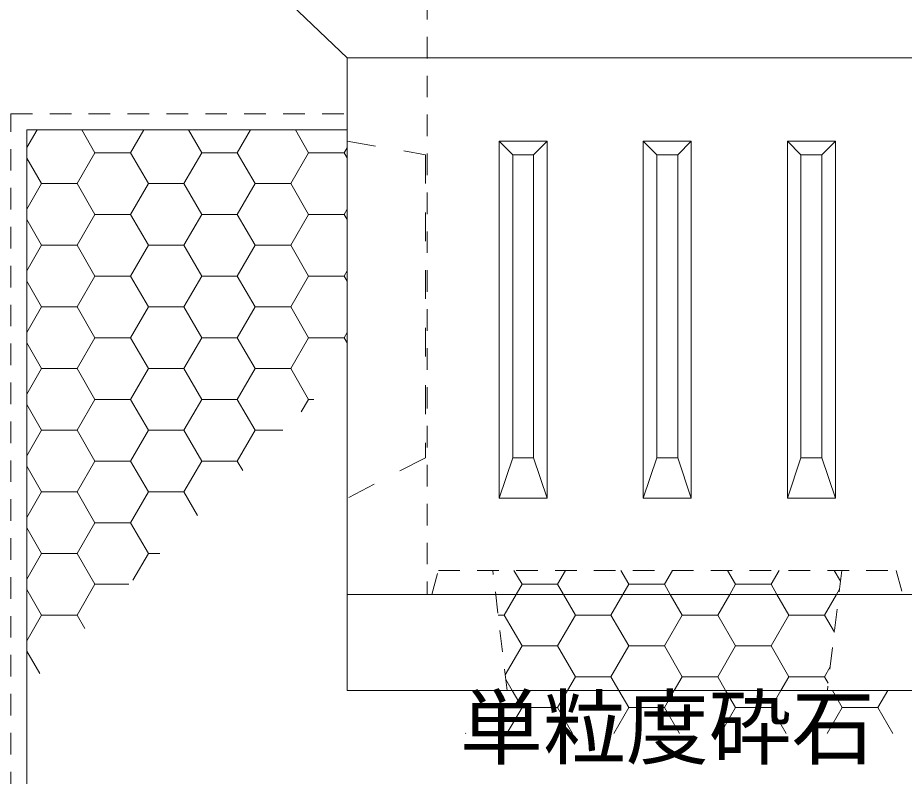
# Model space of a CAD drawing. Units: millimetres at full size; details may follow other scales. Extents: x 40781 to 122968, y -21714 to -2620.
# Drawn here: x 87796 to 88350, y -12226 to -11753 of the extents above; entities that cross this region are included whole.
import ezdxf
from ezdxf.enums import TextEntityAlignment as Align

# ---------------------------------------------------------------- set-up
doc = ezdxf.new("R2010")
doc.units = ezdxf.units.MM
doc.header["$LTSCALE"] = 18
doc.linetypes.add('USER2', pattern=[1.35, 0.75, -0.6])
doc.linetypes.add('USER3', pattern=[2, 1, -1])
for name, color, linetype, lineweight in [('0_2', 7, 'Continuous', 9), ('ハッチング', 7, 'Continuous', 5), ('本体', 2, 'Continuous', 13)]:
    doc.layers.add(name, color=color, linetype=linetype, lineweight=lineweight)
doc.styles.add('ＭＳ ゴシック', font='')
doc.styles.get('ＭＳ ゴシック').set_extended_font_data('MS Gothic')

msp = doc.modelspace()

# ---------------------------------------------------------------- linework, layer by layer
at = {"layer": '0_2', "linetype": 'USER3'}
for p, q in [((88001.74, -11829.91), (88050.74, -11838.36)), ((88050.74, -11838.36), (88050.74, -12027.53)), ((88050.74, -12027.53), (88001.74, -12052.87))]:
    msp.add_line(p, q, dxfattribs=at)
at = {"layer": '0_2'}
for p, q in [((88096.74, -11829.91), (88105.24, -11838.36)), ((88118.24, -11838.36), (88126.74, -11829.91)), ((88186.74, -11829.91), (88195.24, -11838.36)), ((88208.24, -11838.36), (88216.74, -11829.91)), ((88276.74, -11829.91), (88285.24, -11838.36)), ((88298.24, -11838.36), (88306.74, -11829.91)), ((88096.74, -12052.87), (88105.24, -12027.53)), ((88118.24, -12027.53), (88126.74, -12052.87)), ((88186.74, -12052.87), (88195.24, -12027.53)), ((88208.24, -12027.53), (88216.74, -12052.87)), ((88276.74, -12052.87), (88285.24, -12027.53)), ((88298.24, -12027.53), (88306.74, -12052.87))]:
    msp.add_line(p, q, dxfattribs=at)
for points in [[(88096.74, -11829.91), (88126.74, -11829.91), (88126.74, -12052.87), (88096.74, -12052.87)], [(88186.74, -11829.91), (88216.74, -11829.91), (88216.74, -12052.87), (88186.74, -12052.87)], [(88276.74, -11829.91), (88306.74, -11829.91), (88306.74, -12052.87), (88276.74, -12052.87)], [(88105.24, -11838.36), (88118.24, -11838.36), (88118.24, -12027.53), (88105.24, -12027.53)], [(88195.24, -11838.36), (88208.24, -11838.36), (88208.24, -12027.53), (88195.24, -12027.53)], [(88285.24, -11838.36), (88298.24, -11838.36), (88298.24, -12027.53), (88285.24, -12027.53)]]:
    msp.add_lwpolyline(points, close=True, dxfattribs=at)
at = {"layer": 'ハッチング'}
for p, q in [((87801.74, -11833.91), (87808.09, -11822.91)), ((87844.31, -11837.16), (87836.09, -11822.91)), ((87866.54, -11837.16), (87874.76, -11822.91)), ((87910.99, -11837.16), (87902.76, -11822.91)), ((87933.21, -11837.16), (87941.44, -11822.91)), ((87977.66, -11837.16), (87969.44, -11822.91)), ((87833.2, -11856.41), (87844.31, -11837.16)), ((87844.31, -11837.16), (87866.54, -11837.16)), ((87877.65, -11856.41), (87866.54, -11837.16)), ((87899.87, -11856.41), (87910.99, -11837.16)), ((87910.99, -11837.16), (87933.21, -11837.16)), ((87944.32, -11856.41), (87933.21, -11837.16)), ((87966.55, -11856.41), (87977.66, -11837.16)), ((87977.66, -11837.16), (87999.89, -11837.16)), ((87999.89, -11837.16), (88001.74, -11833.96)), ((88001.74, -11840.36), (87999.89, -11837.16)), ((87810.97, -11856.41), (87801.74, -11840.41)), ((87801.74, -11872.41), (87810.97, -11856.41)), ((87810.98, -11856.41), (87833.2, -11856.41)), ((87844.31, -11875.65), (87833.2, -11856.41)), ((87866.54, -11875.65), (87877.65, -11856.41)), ((87877.65, -11856.41), (87899.88, -11856.41)), ((87910.99, -11875.65), (87899.87, -11856.41)), ((87933.21, -11875.65), (87944.32, -11856.41)), ((87944.32, -11856.41), (87966.55, -11856.41)), ((87977.66, -11875.65), (87966.55, -11856.41)), ((87833.2, -11894.9), (87844.31, -11875.65)), ((87844.31, -11875.65), (87866.54, -11875.65)), ((87877.65, -11894.9), (87866.54, -11875.65)), ((87899.87, -11894.9), (87910.99, -11875.65)), ((87910.99, -11875.65), (87933.21, -11875.65)), ((87944.32, -11894.9), (87933.21, -11875.65)), ((87966.55, -11894.9), (87977.66, -11875.65)), ((87977.66, -11875.65), (87999.89, -11875.65)), ((87999.89, -11875.65), (88001.74, -11872.45)), ((88001.74, -11878.86), (87999.89, -11875.65)), ((87810.97, -11894.9), (87801.74, -11878.9)), ((87801.74, -11910.9), (87810.97, -11894.9)), ((87810.98, -11894.9), (87833.2, -11894.9)), ((87844.31, -11914.15), (87833.2, -11894.9)), ((87866.54, -11914.15), (87877.65, -11894.9)), ((87877.65, -11894.9), (87899.88, -11894.9)), ((87910.99, -11914.15), (87899.87, -11894.9)), ((87933.21, -11914.15), (87944.32, -11894.9)), ((87944.32, -11894.9), (87966.55, -11894.9)), ((87977.66, -11914.15), (87966.55, -11894.9)), ((87833.2, -11933.4), (87844.31, -11914.15)), ((87844.31, -11914.15), (87866.54, -11914.15)), ((87877.65, -11933.4), (87866.54, -11914.15)), ((87899.87, -11933.4), (87910.99, -11914.15)), ((87910.99, -11914.15), (87933.21, -11914.15)), ((87944.32, -11933.4), (87933.21, -11914.15)), ((87966.55, -11933.4), (87977.66, -11914.15)), ((87977.66, -11914.15), (87999.89, -11914.15)), ((87999.89, -11914.15), (88001.74, -11910.95)), ((88001.74, -11917.35), (87999.89, -11914.15)), ((87810.97, -11933.4), (87801.74, -11917.4)), ((87801.74, -11949.4), (87810.97, -11933.4)), ((87810.98, -11933.4), (87833.2, -11933.4)), ((87844.31, -11952.64), (87833.2, -11933.4)), ((87866.54, -11952.64), (87877.65, -11933.4)), ((87877.65, -11933.4), (87899.88, -11933.4)), ((87910.99, -11952.64), (87899.87, -11933.4)), ((87933.21, -11952.64), (87944.32, -11933.4)), ((87944.32, -11933.4), (87966.55, -11933.4)), ((87977.66, -11952.64), (87966.55, -11933.4)), ((87833.2, -11971.89), (87844.31, -11952.64)), ((87844.31, -11952.64), (87866.54, -11952.64)), ((87877.65, -11971.89), (87866.54, -11952.64)), ((87899.87, -11971.89), (87910.99, -11952.64)), ((87910.99, -11952.64), (87933.21, -11952.64)), ((87944.32, -11971.89), (87933.21, -11952.64)), ((87966.55, -11971.89), (87977.66, -11952.64)), ((87977.66, -11952.64), (87999.89, -11952.64)), ((87999.89, -11952.64), (88001.74, -11949.44)), ((88001.74, -11955.85), (87999.89, -11952.64)), ((87810.97, -11971.89), (87801.74, -11955.89)), ((87801.74, -11987.89), (87810.97, -11971.89)), ((87810.98, -11971.89), (87833.2, -11971.89)), ((87844.31, -11991.14), (87833.2, -11971.89)), ((87866.54, -11991.14), (87877.65, -11971.89)), ((87877.65, -11971.89), (87899.88, -11971.89)), ((87910.99, -11991.14), (87899.87, -11971.89)), ((87933.21, -11991.14), (87944.32, -11971.89)), ((87944.32, -11971.89), (87966.55, -11971.89)), ((87977.66, -11991.14), (87966.55, -11971.89)), ((87833.2, -12010.39), (87844.31, -11991.14)), ((87844.31, -11991.14), (87866.54, -11991.14)), ((87877.65, -12010.39), (87866.54, -11991.14)), ((87899.87, -12010.39), (87910.99, -11991.14)), ((87910.99, -11991.14), (87933.21, -11991.14)), ((87944.32, -12010.39), (87933.21, -11991.14)), ((87973.17, -11998.93), (87977.66, -11991.14)), ((87977.66, -11991.14), (87980.95, -11991.14)), ((87810.97, -12010.39), (87801.74, -11994.39)), ((87801.74, -12026.39), (87810.97, -12010.39)), ((87810.98, -12010.39), (87833.2, -12010.39)), ((87844.31, -12029.63), (87833.2, -12010.39)), ((87866.54, -12029.63), (87877.65, -12010.39)), ((87877.65, -12010.39), (87899.88, -12010.39)), ((87910.99, -12029.63), (87899.87, -12010.39)), ((87933.21, -12029.63), (87944.32, -12010.39)), ((87944.32, -12010.39), (87961.71, -12010.39)), ((87833.2, -12048.88), (87844.31, -12029.63)), ((87844.31, -12029.63), (87866.54, -12029.63)), ((87877.65, -12048.88), (87866.54, -12029.63)), ((87899.87, -12048.88), (87910.99, -12029.63)), ((87910.99, -12029.63), (87933.21, -12029.63)), ((87936.6, -12035.5), (87933.21, -12029.63)), ((87810.97, -12048.88), (87801.74, -12032.88)), ((87801.74, -12064.88), (87810.97, -12048.88)), ((87810.98, -12048.88), (87833.2, -12048.88)), ((87844.31, -12068.13), (87833.2, -12048.88)), ((87866.54, -12068.13), (87877.65, -12048.88)), ((87877.65, -12048.88), (87899.88, -12048.88)), ((87908.42, -12063.68), (87899.87, -12048.88)), ((87833.2, -12087.38), (87844.31, -12068.13)), ((87844.31, -12068.13), (87866.54, -12068.13)), ((87877.65, -12087.38), (87866.54, -12068.13)), ((87810.97, -12087.38), (87801.74, -12071.38)), ((87801.74, -12103.38), (87810.97, -12087.38)), ((87810.98, -12087.38), (87833.2, -12087.38)), ((87844.31, -12106.62), (87833.2, -12087.38)), ((87868, -12104.1), (87877.65, -12087.38)), ((87877.65, -12087.38), (87884.72, -12087.38)), ((88111.01, -12106.62), (88105.98, -12097.91)), ((88133.24, -12106.62), (88138.27, -12097.91)), ((88177.69, -12106.62), (88172.66, -12097.91)), ((88199.91, -12106.62), (88204.94, -12097.91)), ((88244.36, -12106.62), (88239.33, -12097.91)), ((88266.59, -12106.62), (88271.62, -12097.91)), ((88309.91, -12104.67), (88306.01, -12097.91)), ((87810.97, -12125.87), (87801.74, -12109.87)), ((87833.2, -12125.87), (87844.31, -12106.62)), ((87844.31, -12106.62), (87865.47, -12106.62)), ((88107.38, -12112.91), (88111.01, -12106.62)), ((88111.01, -12106.62), (88133.24, -12106.62)), ((88136.87, -12112.91), (88133.24, -12106.62)), ((88174.06, -12112.91), (88177.69, -12106.62)), ((88177.69, -12106.62), (88199.91, -12106.62)), ((88203.54, -12112.91), (88199.91, -12106.62)), ((88240.73, -12112.91), (88244.36, -12106.62)), ((88244.36, -12106.62), (88266.59, -12106.62)), ((88270.22, -12112.91), (88266.59, -12106.62)), ((88307.41, -12112.91), (88309.32, -12109.6)), ((88099.9, -12125.87), (88107.38, -12112.91)), ((88144.35, -12125.87), (88136.87, -12112.91)), ((88166.57, -12125.87), (88174.06, -12112.91)), ((88211.02, -12125.87), (88203.54, -12112.91)), ((88233.25, -12125.87), (88240.73, -12112.91)), ((88277.7, -12125.87), (88270.22, -12112.91)), ((88299.92, -12125.87), (88307.41, -12112.91)), ((87801.74, -12141.87), (87810.97, -12125.87)), ((87810.98, -12125.87), (87833.2, -12125.87)), ((87837.97, -12134.13), (87833.2, -12125.87)), ((88096.1, -12125.87), (88099.9, -12125.87)), ((88111.01, -12145.12), (88099.9, -12125.87)), ((88133.24, -12145.12), (88144.35, -12125.87)), ((88144.35, -12125.87), (88166.57, -12125.87)), ((88177.69, -12145.12), (88166.57, -12125.87)), ((88199.91, -12145.12), (88211.02, -12125.87)), ((88211.02, -12125.87), (88233.25, -12125.87)), ((88244.36, -12145.12), (88233.25, -12125.87)), ((88266.59, -12145.12), (88277.7, -12125.87)), ((88277.7, -12125.87), (88299.93, -12125.87)), ((88306.09, -12136.55), (88299.92, -12125.87)), ((87809.79, -12162.31), (87801.74, -12148.37)), ((88100.57, -12163.2), (88111.01, -12145.12)), ((88111.01, -12145.12), (88133.24, -12145.12)), ((88144.35, -12164.37), (88133.24, -12145.12)), ((88166.57, -12164.37), (88177.69, -12145.12)), ((88177.69, -12145.12), (88199.91, -12145.12)), ((88211.02, -12164.37), (88199.91, -12145.12)), ((88233.25, -12164.37), (88244.36, -12145.12)), ((88244.36, -12145.12), (88266.59, -12145.12)), ((88277.7, -12164.37), (88266.59, -12145.12)), ((88299.92, -12164.37), (88303.5, -12158.17)), ((88139.42, -12172.91), (88144.35, -12164.37)), ((88144.35, -12164.37), (88166.57, -12164.37)), ((88171.51, -12172.91), (88166.57, -12164.37)), ((88206.09, -12172.91), (88211.02, -12164.37)), ((88211.02, -12164.37), (88233.25, -12164.37)), ((88238.18, -12172.91), (88233.25, -12164.37)), ((88272.77, -12172.91), (88277.7, -12164.37)), ((88277.7, -12164.37), (88299.93, -12164.37)), ((88302.27, -12168.43), (88299.92, -12164.37)), ((88104.83, -12172.91), (88100.93, -12166.15)), ((88111.01, -12183.61), (88104.83, -12172.91)), ((88133.24, -12183.61), (88139.42, -12172.91)), ((88177.69, -12183.61), (88171.51, -12172.91)), ((88199.91, -12183.61), (88206.09, -12172.91)), ((88244.36, -12183.61), (88238.18, -12172.91)), ((88266.59, -12183.61), (88272.77, -12172.91)), ((88311.04, -12183.61), (88304.86, -12172.91)), ((88333.26, -12183.61), (88339.44, -12172.91)), ((88101.64, -12199.84), (88111.01, -12183.61)), ((88111.01, -12183.61), (88133.24, -12183.61)), ((88142.61, -12199.84), (88133.24, -12183.61)), ((88168.32, -12199.84), (88177.69, -12183.61)), ((88177.69, -12183.61), (88199.91, -12183.61)), ((88209.28, -12199.84), (88199.91, -12183.61)), ((88234.99, -12199.84), (88244.36, -12183.61)), ((88244.36, -12183.61), (88266.59, -12183.61)), ((88275.96, -12199.84), (88266.59, -12183.61)), ((88301.67, -12199.84), (88311.04, -12183.61)), ((88311.04, -12183.61), (88333.26, -12183.61)), ((88342.63, -12199.84), (88333.26, -12183.61)), ((88075.93, -12199.84), (88075.81, -12199.63))]:
    msp.add_line(p, q, dxfattribs=at)
at = {"layer": 'ハッチング', "linetype": 'USER2', "lineweight": 9}
msp.add_lwpolyline([(88401.74, -11812.91), (88611.74, -11812.91), (88611.74, -12382.91), (87791.74, -12382.91), (87791.74, -11812.91), (88001.74, -11812.91)], dxfattribs=at)
at = {"layer": 'ハッチング', "lineweight": 20}
msp.add_lwpolyline([(88001.74, -11822.91), (87801.74, -11822.91), (87801.74, -12372.91), (88601.74, -12372.91), (88601.74, -11822.91), (88401.74, -11822.91)], dxfattribs=at)
at = {"layer": '本体', "linetype": 'USER2'}
msp.add_line((88051.74, -11716.11), (88051.74, -12112.91), dxfattribs=at)
at = {"layer": '本体'}
for p, q in [((87954.74, -11732.91), (88001.74, -11777.91)), ((88001.74, -11777.91), (88001.74, -12112.91)), ((88001.74, -12112.91), (88401.74, -12112.91)), ((88001.74, -12172.91), (88001.74, -12112.91)), ((88001.74, -12112.91), (88054.74, -12112.91)), ((88054.74, -12112.91), (88348.74, -12112.91)), ((88348.74, -12112.91), (88401.74, -12112.91)), ((88401.74, -12172.91), (88001.74, -12172.91))]:
    msp.add_line(p, q, dxfattribs=at)
at = {"layer": '本体', "lineweight": 9}
msp.add_line((88401.74, -11777.91), (88001.74, -11777.91), dxfattribs=at)
at = {"layer": '本体', "linetype": 'USER2', "lineweight": 9}
for p, q in [((88054.74, -12112.91), (88058.76, -12097.91)), ((88058.76, -12097.91), (88344.72, -12097.91)), ((88101.74, -12172.91), (88092.76, -12097.91)), ((88310.72, -12097.91), (88301.74, -12172.91)), ((88344.72, -12097.91), (88348.74, -12112.91))]:
    msp.add_line(p, q, dxfattribs=at)

# ---------------------------------------------------------------- texts
at = {"layer": '0_2', "style": 'ＭＳ ゴシック'}
msp.add_text('単粒度砕石', height=37.98, dxfattribs=at).set_placement((88072.24, -12177), align=Align.TOP_LEFT)

doc.saveas('drawing.dxf')
